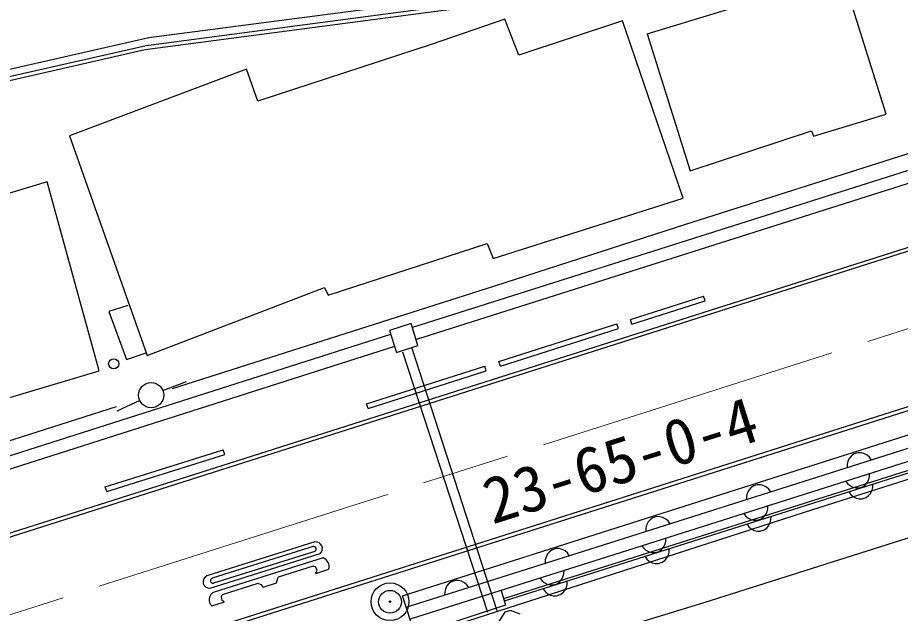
# Model space of a CAD drawing. Units: millimetres, scale not verified. Extents: x 40000 to 680000, y 20000 to 380000.
# Drawn here: x 507652 to 542661, y 271510 to 295141 of the extents above; entities that cross this region are included whole.
import ezdxf
from ezdxf.enums import TextEntityAlignment as Align

# ---------------------------------------------------------------- set-up
doc = ezdxf.new("R2010")
doc.units = ezdxf.units.MM
doc.header["$LTSCALE"] = 1000
doc.linetypes.add('CHAIN', pattern=[18.5, 12, -1.5, 3.5, -1.5])
for name, color, linetype, lineweight in [('M-BGD', 7, 'Continuous', 25), ('M-BMK', 2, 'CHAIN', 13), ('M-BMK-SRVR', 3, 'Continuous', 25), ('M-STR-STRC', 7, 'Continuous', 25)]:
    doc.layers.add(name, color=color, linetype=linetype, lineweight=lineweight)
doc.styles.add('ＭＳ ゴシック', font='')
doc.styles.get('ＭＳ ゴシック').set_extended_font_data('MS Gothic')

msp = doc.modelspace()

# ---------------------------------------------------------------- linework, layer by layer
at = {"layer": 'M-BGD'}
for p, q in [((532613, 294497), (540361, 296860)), ((542100, 291315), (540361, 296860)), ((528227, 296356), (512860, 294339)), ((512704, 293876), (528359, 295947)), ((528313, 296088), (512752, 294018)), ((526970, 295077), (524049, 294073)), ((527534, 293656), (526970, 295077)), ((531638, 295014), (527534, 293656)), ((534043, 287976), (531638, 295014)), ((532613, 294497), (534327, 289070)), ((512860, 294339), (495108, 290328)), ((524049, 294073), (517184, 291824)), ((495090, 289876), (512704, 293876)), ((512752, 294018), (495096, 290026)), ((516728, 293098), (509710, 290449)), ((517184, 291824), (516728, 293098)), ((553995, 292585), (523316, 282845)), ((554146, 292109), (523467, 282368)), ((539210, 290438), (542100, 291315)), ((534327, 289070), (539135, 290656)), ((539135, 290656), (539210, 290438)), ((556608, 290370), (460702, 259843)), ((556655, 290228), (460748, 259700)), ((509710, 290449), (512792, 281734)), ((534157, 286949), (544500, 290239)), ((508816, 288625), (500070, 286003)), ((510883, 281134), (508816, 288625)), ((526515, 285583), (534043, 287976)), ((526576, 284496), (534157, 286949)), ((519969, 284126), (526276, 286181)), ((526276, 286181), (526515, 285583)), ((512792, 281734), (519825, 284439)), ((513798, 280428), (526576, 284496)), ((519825, 284439), (519969, 284126)), ((512026, 283727), (511274, 283486)), ((522918, 272202), (558828, 283649)), ((511274, 283486), (511969, 281574)), ((523256, 283002), (522398, 282735)), ((523530, 282131), (523256, 283002)), ((461188, 253684), (552498, 282752)), ((461231, 253541), (552543, 282609)), ((522445, 282567), (485982, 270952)), ((522398, 282735), (522673, 281864)), ((559257, 282351), (526922, 272085)), ((559288, 282256), (526950, 271988)), ((522596, 282090), (486112, 270468)), ((511969, 281574), (512754, 281845)), ((522673, 281864), (523530, 282131)), ((522922, 281888), (526291, 271560)), ((523285, 282033), (526659, 271618)), ((538865, 275518), (559352, 282062)), ((530889, 274232), (553831, 281504)), ((498518, 277421), (510883, 281134)), ((553983, 281028), (531040, 273756)), ((513413, 280344), (514347, 280702)), ((498491, 275530), (511568, 279719)), ((512493, 279953), (511588, 279529)), ((540646, 277670), (540581, 277545)), ((540723, 277758), (540646, 277670)), ((540825, 277832), (540723, 277758)), ((540978, 277881), (540825, 277832)), ((541104, 277879), (540978, 277881)), ((541218, 277852), (541104, 277879)), ((541343, 277787), (541218, 277852)), ((541431, 277710), (541343, 277787)), ((541505, 277607), (541431, 277710)), ((540554, 277431), (540552, 277305)), ((540581, 277545), (540554, 277431)), ((541414, 276822), (541441, 276936)), ((541441, 276936), (541443, 277062)), ((534883, 271934), (550001, 276753)), ((536986, 276613), (536834, 276565)), ((537113, 276611), (536986, 276613)), ((537226, 276584), (537113, 276611)), ((537352, 276519), (537226, 276584)), ((540489, 276759), (540564, 276657)), ((540564, 276657), (540651, 276580)), ((540651, 276580), (540777, 276515)), ((541169, 276535), (541272, 276609)), ((541272, 276609), (541349, 276697)), ((541349, 276697), (541414, 276822)), ((541573, 276505), (541575, 276632)), ((536589, 276277), (536562, 276164)), ((536654, 276403), (536589, 276277)), ((536732, 276490), (536654, 276403)), ((536834, 276565), (536732, 276490)), ((537439, 276442), (537352, 276519)), ((537514, 276340), (537439, 276442)), ((540621, 276329), (540696, 276227)), ((540696, 276227), (540783, 276150)), ((540777, 276515), (540890, 276488)), ((540890, 276488), (541017, 276486)), ((541017, 276486), (541169, 276535)), ((541404, 276179), (541481, 276266)), ((541481, 276266), (541546, 276392)), ((541546, 276392), (541573, 276505)), ((536562, 276164), (536561, 276037)), ((540783, 276150), (540909, 276085)), ((540909, 276085), (541022, 276058)), ((541022, 276058), (541149, 276056)), ((541149, 276056), (541301, 276104)), ((541301, 276104), (541404, 276179)), ((527473, 271846), (538865, 275518)), ((537309, 275413), (537374, 275539)), ((537374, 275539), (537401, 275652)), ((537401, 275652), (537402, 275779)), ((532740, 275223), (532663, 275135)), ((532842, 275297), (532740, 275223)), ((532995, 275346), (532842, 275297)), ((533121, 275344), (532995, 275346)), ((533235, 275317), (533121, 275344)), ((533360, 275252), (533235, 275317)), ((533448, 275175), (533360, 275252)), ((533522, 275072), (533448, 275175)), ((536449, 275476), (536524, 275374)), ((536524, 275374), (536611, 275297)), ((536611, 275297), (536737, 275232)), ((536737, 275232), (536850, 275205)), ((536850, 275205), (536977, 275203)), ((536977, 275203), (537129, 275252)), ((537129, 275252), (537232, 275326)), ((537232, 275326), (537309, 275413)), ((537503, 275108), (537530, 275222)), ((537530, 275222), (537532, 275348)), ((532571, 274896), (532569, 274770)), ((532598, 275010), (532571, 274896)), ((532663, 275135), (532598, 275010)), ((536579, 275046), (536654, 274943)), ((536654, 274943), (536741, 274866)), ((536741, 274866), (536867, 274801)), ((537106, 274772), (537259, 274821)), ((537259, 274821), (537361, 274895)), ((537361, 274895), (537438, 274983)), ((537438, 274983), (537503, 275108)), ((533361, 274369), (533362, 274496)), ((536867, 274801), (536980, 274774)), ((536980, 274774), (537106, 274772)), ((519445, 274344), (515159, 272999)), ((519366, 274158), (515373, 272905)), ((523067, 271752), (530889, 274232)), ((532409, 274193), (532484, 274091)), ((533191, 274043), (533269, 274130)), ((533269, 274130), (533334, 274256)), ((533334, 274256), (533361, 274369)), ((515289, 272512), (519649, 273881)), ((515431, 272714), (519448, 273975)), ((528672, 273868), (528607, 273742)), ((528749, 273955), (528672, 273868)), ((528851, 274030), (528749, 273955)), ((529004, 274078), (528851, 274030)), ((529130, 274076), (529004, 274078)), ((529243, 274049), (529130, 274076)), ((529369, 273984), (529243, 274049)), ((529456, 273907), (529369, 273984)), ((529531, 273805), (529456, 273907)), ((532484, 274091), (532571, 274014)), ((532571, 274014), (532697, 273949)), ((532697, 273949), (532810, 273922)), ((532810, 273922), (532937, 273920)), ((532937, 273920), (533089, 273968)), ((533089, 273968), (533191, 274043)), ((533396, 273699), (533461, 273825)), ((533461, 273825), (533488, 273938)), ((533488, 273938), (533490, 274065)), ((519772, 273714), (515445, 272355)), ((531040, 273756), (523218, 271276)), ((528580, 273629), (528578, 273502)), ((528607, 273742), (528580, 273629)), ((532537, 273762), (532611, 273660)), ((532611, 273660), (532699, 273583)), ((532699, 273583), (532824, 273518)), ((532824, 273518), (532938, 273491)), ((532938, 273491), (533064, 273489)), ((533064, 273489), (533217, 273537)), ((533217, 273537), (533319, 273612)), ((533319, 273612), (533396, 273699)), ((519377, 273380), (517979, 272947)), ((519478, 273344), (519384, 273377)), ((519462, 273097), (519531, 273206)), ((519472, 273093), (519997, 273258)), ((519531, 273206), (519478, 273344)), ((529294, 272973), (529320, 273086)), ((529320, 273086), (529322, 273213)), ((517393, 272553), (517920, 272718)), ((517920, 272718), (517979, 272947)), ((524860, 272762), (524757, 272688)), ((525012, 272811), (524860, 272762)), ((525139, 272809), (525012, 272811)), ((525252, 272782), (525139, 272809)), ((525378, 272717), (525252, 272782)), ((525465, 272640), (525378, 272717)), ((528369, 272910), (528444, 272808)), ((528444, 272808), (528531, 272730)), ((528531, 272730), (528657, 272665)), ((529049, 272685), (529151, 272760)), ((529151, 272760), (529228, 272847)), ((529228, 272847), (529294, 272973)), ((529446, 272655), (529448, 272781)), ((517174, 272692), (515767, 272247)), ((517319, 272637), (517180, 272693)), ((517393, 272553), (517319, 272637)), ((524615, 272475), (524588, 272361)), ((524680, 272600), (524615, 272475)), ((524757, 272688), (524680, 272600)), ((525540, 272537), (525465, 272640)), ((526826, 272420), (526998, 271834)), ((528494, 272479), (528569, 272376)), ((528569, 272376), (528656, 272299)), ((528657, 272665), (528770, 272639)), ((528770, 272639), (528897, 272637)), ((528897, 272637), (529049, 272685)), ((529277, 272328), (529354, 272416)), ((529354, 272416), (529419, 272541)), ((529419, 272541), (529446, 272655)), ((515743, 272184), (515767, 272245)), ((515762, 272026), (515743, 272184)), ((515846, 271967), (515762, 272026)), ((523424, 270665), (522918, 272202)), ((524588, 272361), (524586, 272235)), ((528656, 272299), (528782, 272234)), ((528782, 272234), (528895, 272207)), ((528895, 272207), (529022, 272206)), ((529022, 272206), (529174, 272254)), ((529174, 272254), (529277, 272328)), ((515354, 271805), (515857, 271963)), ((523399, 270541), (527473, 271846)), ((526998, 271834), (523421, 270666)), ((524005, 268652), (534883, 271934))]:
    msp.add_line(p, q, dxfattribs=at)
msp.add_lwpolyline([(527585, 271475), (527199, 271627), (526974, 271560), (526754, 271211), (526670, 270865), (526676, 270405), (526822, 270163), (526991, 270104), (527415, 270167), (528013, 270529)], dxfattribs=at)
for centre, radius in [((511461, 281408), 200), ((512946, 280165), 500)]:
    msp.add_circle(centre, radius, dxfattribs=at)
for centre, radius, start, end in [((519392, 274060), 102, 303.6399, 104.7999), ((519472, 274079), 266, 311.6461, 95.8752), ((519609, 273350), 398, 346.6619, 65.8937), ((515261, 272765), 255, 113.6786, 276.1696), ((515396, 272807), 100, 103.1508, 290.7021), ((526196, 272740), 200, 196.347, 197.5908), ((515573, 272051), 330, 112.8529, 228.3433)]:
    msp.add_arc(centre, radius, start, end, dxfattribs=at)
at = {"layer": 'M-BMK'}
msp.add_line((557570, 287458), (467062, 258621), dxfattribs=at)
at = {"layer": 'M-BMK-SRVR'}
for radius in [750, 450, 30]:
    msp.add_circle((522420, 271970), radius, dxfattribs=at)
at = {"layer": 'M-STR-STRC'}
for p, q in [((531952, 283170), (534857, 284095)), ((534918, 283905), (534857, 284095)), ((532013, 282979), (534918, 283905)), ((526739, 281502), (531415, 282999)), ((531476, 282809), (531415, 282999)), ((532013, 282979), (531952, 283170)), ((526800, 281311), (531476, 282809)), ((526800, 281311), (526739, 281502)), ((521490, 279822), (526179, 281316)), ((521551, 279631), (526240, 281126)), ((526240, 281126), (526179, 281316)), ((521551, 279631), (521490, 279822)), ((511127, 276535), (515804, 278001)), ((515864, 277810), (515804, 278001)), ((511186, 276344), (515864, 277810)), ((511186, 276344), (511127, 276535))]:
    msp.add_line(p, q, dxfattribs=at)

# ---------------------------------------------------------------- texts
at = {"layer": 'M-BMK-SRVR', "style": 'ＭＳ ゴシック'}
msp.add_text('23-65-0-4', height=1833, rotation=17.5, dxfattribs=at).set_placement((526643, 274507), align=Align.BOTTOM_LEFT)

doc.saveas('drawing.dxf')
